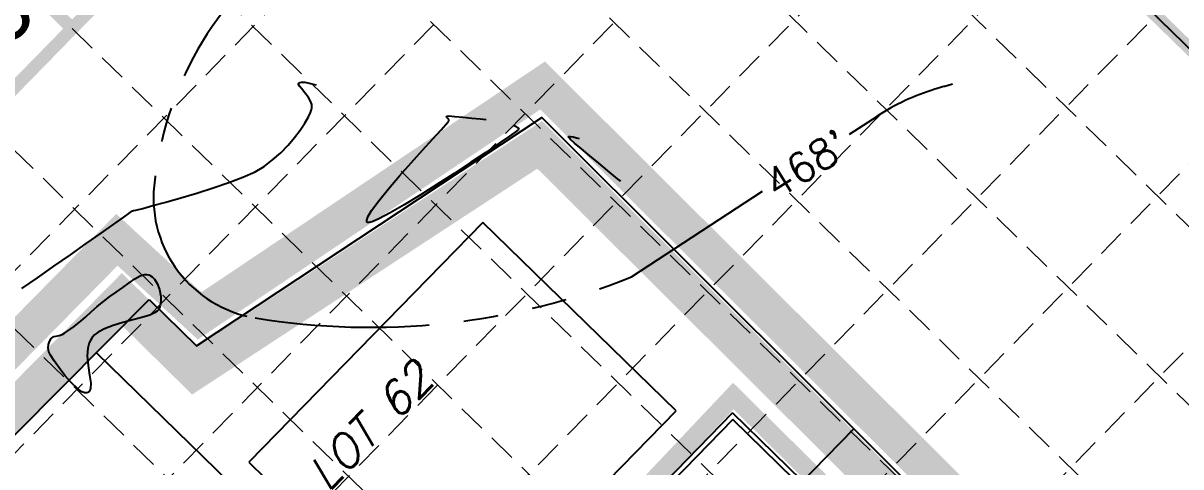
# Model space of a CAD drawing. Header units: feet. Extents: x -15 to 992, y 1644 to 2657.
# Drawn here: x 536.2 to 660.5, y 2530.5 to 2578.2 of the extents above; entities that cross this region are included whole.
import ezdxf
from ezdxf.enums import TextEntityAlignment as Align

# ---------------------------------------------------------------- set-up
doc = ezdxf.new("R2010")
doc.units = ezdxf.units.FT
doc.header["$LTSCALE"] = 30
doc.header["$MEASUREMENT"] = 0
for name, pattern in [('HIDDEN', [0.375, 0.25, -0.125]), ('HIDDEN2', [0.1875, 0.125, -0.0625]), ('x500106ebs$0$PHANTOM', [2.5, 1.25, -0.25, 0.25, -0.25, 0.25, -0.25]), ('x500106ebs$0$PHANTOM2', [1.25, 0.625, -0.125, 0.125, -0.125, 0.125, -0.125])]:
    doc.linetypes.add(name, pattern=pattern)
for name, color, linetype in [('BASE', 7, 'Continuous'), ('CONTOURS', 35, 'x500106ebs$0$PHANTOM2'), ('EROSION BLANKET', 84, 'Continuous'), ('GRID', 254, 'HIDDEN'), ('LIMITS OF DISTURBANCE', 1, 'Continuous'), ('SILT FENCE', 200, 'Continuous'), ('x500106ebs$0$3-LOT-LINES', 251, 'x500106ebs$0$PHANTOM2'), ('x500106ebs$0$BND-LINES', 251, 'x500106ebs$0$PHANTOM'), ('x500106pbs$0$3-BLDG', 16, 'HIDDEN2'), ('x500106pbs$0$3-CURB-BACK', 16, 'HIDDEN2'), ('x500106pbs$0$3-CURB-FACE', 16, 'HIDDEN2'), ('x500106pbs$0$3-ESMT-SHARED', 16, 'HIDDEN2'), ('x500106pbs$0$3-TEXT-LOT-30', 16, 'HIDDEN2')]:
    doc.layers.add(name, color=color, linetype=linetype)
doc.styles.get("Standard").update_dxf_attribs({"font": 'ARIAL.TTF'})
doc.styles.add('x500106eto$0$L60', font='simplex', dxfattribs={"height": 1.8})
doc.styles.add('x500106pbs$0$SLANT 80', font='simplex', dxfattribs={"oblique": 15, "height": 2.4})

msp = doc.modelspace()

# ---------------------------------------------------------------- linework, layer by layer
at = {"layer": 'BASE', "color": 9}
msp.add_line((598.95, 2636.48), (971.86, 2272.37), dxfattribs=at)
at = {"layer": 'BASE', "const_width": 1.37}
msp.add_lwpolyline([(377.77, 1663.91), (971.91, 2272.38), (598.96, 2636.5), (4.95, 2028.16)], close=True, dxfattribs=at)
msp.add_lwpolyline([(541.46, 2577.6), (531.64, 2587.18)], dxfattribs=at)
at = {"layer": 'CONTOURS', "lineweight": -3}
for p, q in [((565.81, 2571.76, 470), (565.9, 2571.81, 470)), ((565.9, 2571.81, 470), (566.09, 2571.85, 470)), ((566.09, 2571.85, 470), (566.42, 2571.82, 470)), ((566.42, 2571.82, 470), (566.89, 2571.73, 470)), ((565.76, 2571.68, 470), (565.78, 2571.72, 470)), ((565.77, 2571.59, 470), (565.76, 2571.68, 470)), ((565.85, 2571.42, 470), (565.77, 2571.59, 470)), ((565.78, 2571.72, 470), (565.81, 2571.76, 470)), ((566.07, 2571.14, 470), (565.85, 2571.42, 470)), ((566.44, 2570.7, 470), (566.07, 2571.14, 470)), ((566.82, 2570.2, 470), (566.44, 2570.7, 470)), ((566.89, 2571.73, 470), (567.34, 2571.63, 470)), ((567.34, 2571.63, 470), (567.67, 2571.56, 470)), ((567.06, 2569.78, 470), (566.82, 2570.2, 470)), ((567.17, 2569.45, 470), (567.06, 2569.78, 470)), ((567.2, 2569.23, 470), (567.17, 2569.45, 470)), ((566.45, 2567.44, 470), (566.84, 2568.11, 470)), ((566.84, 2568.11, 470), (567.05, 2568.58, 470)), ((567.05, 2568.58, 470), (567.15, 2568.88, 470)), ((567.15, 2568.88, 470), (567.18, 2569.05, 470)), ((567.18, 2569.05, 470), (567.19, 2569.13, 470)), ((567.19, 2569.13, 470), (567.2, 2569.23, 470)), ((581.64, 2568.18, 469), (581.91, 2568.2, 469)), ((581.68, 2568.05, 469), (581.64, 2568.18, 469)), ((581.91, 2568.2, 469), (582.56, 2568.15, 469)), ((582.56, 2568.15, 469), (583.44, 2568.07, 469)), ((583.44, 2568.07, 469), (584.39, 2567.98, 469)), ((565.95, 2566.68, 470), (566.45, 2567.44, 470)), ((581.08, 2566.71, 469), (581.6, 2567.28, 469)), ((581.6, 2567.28, 469), (581.83, 2567.56, 469)), ((581.81, 2567.91, 469), (581.68, 2568.05, 469)), ((581.89, 2567.8, 469), (581.81, 2567.91, 469)), ((581.83, 2567.56, 469), (581.91, 2567.65, 469)), ((581.92, 2567.72, 469), (581.89, 2567.8, 469)), ((581.91, 2567.65, 469), (581.92, 2567.67, 469)), ((581.92, 2567.67, 469), (581.92, 2567.72, 469)), ((584.39, 2567.98, 469), (585.26, 2567.89, 469)), ((585.26, 2567.89, 469), (585.9, 2567.83, 469)), ((588.84, 2567.22, 469), (588.85, 2567.22, 469)), ((588.85, 2567.22, 469), (588.89, 2567.19, 469)), ((588.89, 2567.19, 469), (588.92, 2567.17, 469)), ((588.92, 2567.17, 469), (589.06, 2567.1, 469)), ((589.06, 2567.1, 469), (589.3, 2566.95, 469)), ((589.3, 2566.95, 469), (589.43, 2566.78, 469)), ((564.64, 2565.06, 470), (565.34, 2565.88, 470)), ((565.34, 2565.88, 470), (565.95, 2566.68, 470)), ((579.08, 2564.52, 469), (580.18, 2565.73, 469)), ((580.18, 2565.73, 469), (581.08, 2566.71, 469)), ((588.43, 2566.04, 469), (587.31, 2565.26, 469)), ((589.16, 2566.57, 469), (588.43, 2566.04, 469)), ((589.43, 2566.78, 469), (589.16, 2566.57, 469)), ((594.73, 2565.96, 469), (594.75, 2565.99, 469)), ((594.73, 2565.94, 469), (594.73, 2565.96, 469)), ((594.78, 2565.87, 469), (594.73, 2565.94, 469)), ((594.75, 2565.99, 469), (594.81, 2566.01, 469)), ((594.97, 2565.68, 469), (594.78, 2565.87, 469)), ((594.81, 2566.01, 469), (594.97, 2566.01, 469)), ((594.97, 2566.01, 469), (595.25, 2565.95, 469)), ((595.4, 2565.29, 469), (594.97, 2565.68, 469)), ((595.25, 2565.95, 469), (595.62, 2565.85, 469)), ((595.62, 2565.85, 469), (595.91, 2565.78, 469)), ((563.85, 2564.25, 470), (564.64, 2565.06, 470)), ((577.86, 2563.16, 469), (579.08, 2564.52, 469)), ((587.31, 2565.26, 469), (585.89, 2564.29, 469)), ((596.14, 2564.65, 469), (595.4, 2565.29, 469)), ((597.04, 2563.9, 469), (596.14, 2564.65, 469)), ((562.06, 2562.77, 470), (562.98, 2563.48, 470)), ((562.98, 2563.48, 470), (563.85, 2564.25, 470)), ((576.61, 2561.75, 469), (577.86, 2563.16, 469)), ((584.24, 2563.19, 469), (582.46, 2562.01, 469)), ((585.89, 2564.29, 469), (584.24, 2563.19, 469)), ((598.01, 2563.11, 469), (597.04, 2563.9, 469)), ((598.94, 2562.35, 469), (598.01, 2563.11, 469)), ((559.79, 2561.63, 470), (561.09, 2562.21, 470)), ((561.09, 2562.21, 470), (562.06, 2562.77, 470)), ((582.46, 2562.01, 469), (580.62, 2560.82, 469)), ((599.61, 2561.8, 469), (598.94, 2562.35, 469)), ((556.58, 2560.46, 470), (558.26, 2561.04, 470)), ((558.26, 2561.04, 470), (559.79, 2561.63, 470)), ((575.43, 2560.37, 469), (576.61, 2561.75, 469)), ((580.62, 2560.82, 469), (578.82, 2559.67, 469)), ((600.03, 2561.45, 469), (599.61, 2561.8, 469)), ((600.26, 2561.26, 469), (600.03, 2561.45, 469)), ((600.36, 2561.17, 469), (600.26, 2561.26, 469)), ((551.52, 2558.95, 470), (553.12, 2559.4, 470)), ((553.12, 2559.4, 470), (554.84, 2559.91, 470)), ((554.84, 2559.91, 470), (556.58, 2560.46, 470)), ((574.4, 2559.09, 469), (575.43, 2560.37, 469)), ((578.82, 2559.67, 469), (577.12, 2558.64, 469)), ((548.28, 2558.09, 470), (549.02, 2558.27, 470)), ((549.02, 2558.27, 470), (550.12, 2558.56, 470)), ((550.12, 2558.56, 470), (551.52, 2558.95, 470)), ((573.61, 2558.02, 469), (574.4, 2559.09, 469)), ((577.12, 2558.64, 469), (575.62, 2557.77, 469)), ((545.91, 2556.57, 470), (546.98, 2557.32, 470)), ((546.98, 2557.32, 470), (547.68, 2557.82, 470)), ((547.68, 2557.82, 470), (547.93, 2558, 470)), ((547.93, 2558, 470), (548.02, 2558.02, 470)), ((548.02, 2558.02, 470), (548.28, 2558.09, 470)), ((573.08, 2556.99, 469), (573.21, 2557.35, 469)), ((573.08, 2556.83, 469), (573.08, 2556.99, 469)), ((573.21, 2557.35, 469), (573.61, 2558.02, 469)), ((574.4, 2557.13, 469), (573.67, 2556.83, 469)), ((575.62, 2557.77, 469), (574.4, 2557.13, 469)), ((544.54, 2555.6, 470), (545.91, 2556.57, 470)), ((573.11, 2556.78, 469), (573.08, 2556.83, 469)), ((573.16, 2556.75, 469), (573.11, 2556.78, 469)), ((573.31, 2556.73, 469), (573.16, 2556.75, 469)), ((573.67, 2556.83, 469), (573.31, 2556.73, 469)), ((541.25, 2553.28, 470), (542.96, 2554.49, 470)), ((542.96, 2554.49, 470), (544.54, 2555.6, 470)), ((539.47, 2552.04, 470), (541.25, 2553.28, 470)), ((537.71, 2550.81, 470), (539.47, 2552.04, 470)), ((536.05, 2549.65, 470), (537.71, 2550.81, 470)), ((547.55, 2550.27, 469), (548.17, 2550.7, 469)), ((548.17, 2550.7, 469), (548.74, 2551.02, 469)), ((548.74, 2551.02, 469), (549.17, 2551.15, 469)), ((549.17, 2551.15, 469), (549.48, 2551.16, 469)), ((549.48, 2551.16, 469), (549.68, 2551.12, 469)), ((549.68, 2551.12, 469), (549.77, 2551.08, 469)), ((549.77, 2551.08, 469), (549.87, 2551.03, 469)), ((549.87, 2551.03, 469), (550.05, 2550.9, 469)), ((550.05, 2550.9, 469), (550.3, 2550.64, 469)), ((546.16, 2549.27, 469), (546.88, 2549.77, 469)), ((546.88, 2549.77, 469), (547.55, 2550.27, 469)), ((550.3, 2550.64, 469), (550.58, 2550.2, 469)), ((550.58, 2550.2, 469), (550.83, 2549.53, 469)), ((550.83, 2549.53, 469), (550.96, 2548.8, 469)), ((544.14, 2547.7, 469), (544.82, 2548.27, 469)), ((544.82, 2548.27, 469), (545.5, 2548.8, 469)), ((545.5, 2548.8, 469), (546.16, 2549.27, 469)), ((550.96, 2548.22, 469), (550.89, 2547.81, 469)), ((550.96, 2548.8, 469), (550.96, 2548.22, 469)), ((542.91, 2546.62, 469), (543.5, 2547.14, 469)), ((543.5, 2547.14, 469), (544.14, 2547.7, 469)), ((550.3, 2547.03, 469), (549.77, 2546.8, 469)), ((550.58, 2547.23, 469), (550.3, 2547.03, 469)), ((550.71, 2547.37, 469), (550.58, 2547.23, 469)), ((550.76, 2547.44, 469), (550.71, 2547.37, 469)), ((550.81, 2547.56, 469), (550.76, 2547.44, 469)), ((550.89, 2547.81, 469), (550.81, 2547.56, 469)), ((541.64, 2545.57, 469), (542.04, 2545.88, 469)), ((542.04, 2545.88, 469), (542.42, 2546.19, 469)), ((542.42, 2546.19, 469), (542.91, 2546.62, 469)), ((546.9, 2545.99, 469), (545.86, 2545.68, 469)), ((547.95, 2546.27, 469), (546.9, 2545.99, 469)), ((548.93, 2546.53, 469), (547.95, 2546.27, 469)), ((549.77, 2546.8, 469), (548.93, 2546.53, 469)), ((539.33, 2544.4, 469), (539.49, 2544.48, 469)), ((539.49, 2544.48, 469), (539.71, 2544.54, 469)), ((539.71, 2544.54, 469), (540.03, 2544.59, 469)), ((540.03, 2544.59, 469), (540.38, 2544.72, 469)), ((540.38, 2544.72, 469), (540.67, 2544.89, 469)), ((540.67, 2544.89, 469), (540.97, 2545.09, 469)), ((540.97, 2545.09, 469), (541.29, 2545.31, 469)), ((541.29, 2545.31, 469), (541.64, 2545.57, 469)), ((543.85, 2544.66, 469), (543.63, 2544.43, 469)), ((544.25, 2544.96, 469), (543.85, 2544.66, 469)), ((544.91, 2545.31, 469), (544.25, 2544.96, 469)), ((545.86, 2545.68, 469), (544.91, 2545.31, 469)), ((538.88, 2543.26, 469), (538.89, 2543.63, 469)), ((538.95, 2542.86, 469), (538.88, 2543.26, 469)), ((538.89, 2543.63, 469), (539, 2543.97, 469)), ((539, 2543.97, 469), (539.19, 2544.27, 469)), ((539.19, 2544.27, 469), (539.23, 2544.32, 469)), ((539.23, 2544.32, 469), (539.33, 2544.4, 469)), ((543.12, 2543.24, 469), (543.07, 2542.42, 469)), ((543.27, 2543.81, 469), (543.12, 2543.24, 469)), ((543.43, 2544.15, 469), (543.27, 2543.81, 469)), ((543.54, 2544.31, 469), (543.43, 2544.15, 469)), ((543.63, 2544.43, 469), (543.54, 2544.31, 469)), ((539.13, 2542.5, 469), (538.95, 2542.86, 469)), ((539.51, 2541.89, 469), (539.13, 2542.5, 469)), ((543.07, 2542.42, 469), (543.16, 2541.36, 469)), ((540.04, 2541.13, 469), (539.51, 2541.89, 469)), ((540.67, 2540.31, 469), (540.04, 2541.13, 469)), ((543.16, 2541.36, 469), (543.32, 2540.34, 469)), ((541.34, 2539.53, 469), (540.67, 2540.31, 469)), ((542, 2538.89, 469), (541.34, 2539.53, 469)), ((543.32, 2540.34, 469), (543.43, 2539.46, 469)), ((542.49, 2538.56, 469), (542, 2538.89, 469)), ((542.81, 2538.43, 469), (542.49, 2538.56, 469)), ((543, 2538.42, 469), (542.81, 2538.43, 469)), ((543.09, 2538.44, 469), (543, 2538.42, 469)), ((543.17, 2538.49, 469), (543.09, 2538.44, 469)), ((543.31, 2538.61, 469), (543.17, 2538.49, 469)), ((543.42, 2538.91, 469), (543.31, 2538.61, 469)), ((543.43, 2539.46, 469), (543.42, 2538.91, 469))]:
    msp.add_line(p, q, dxfattribs=at)
at = {"layer": 'CONTOURS'}
for p, q in [((624.95, 2566.23), (627.94, 2568.19)), ((601.54, 2550.89), (615.61, 2560.11))]:
    msp.add_line(p, q, dxfattribs=at)
for centre, radius, start, end in [((587.1, 2556.98), 37.04, 126.1774, 174.2479), ((640.92, 2548.36), 23.7, 106.6672, 123.2277), ((722.67, 2275.32), 308.72, 106.3014, 106.6672), ((563.24, 2559.38), 13.06, 174.2479, 260.6056), ((573.44, 2621.06), 75.58, 260.6056, 291.8211)]:
    msp.add_arc(centre, radius, start, end, dxfattribs=at)
at = {"layer": 'EROSION BLANKET', "linetype": 'Continuous', "const_width": 2}
msp.add_lwpolyline([(594.24, 2524.09), (595.62, 2522.71, 0.493359), (598.16, 2522.94), (612.46, 2538.09), (628.93, 2521.8), (622.64, 2515.44, 0.407906), (622.64, 2513.92), (624.31, 2512.39)], format="xyb", dxfattribs=at)
at = {"layer": 'GRID', "color": 252, "linetype": 'HIDDEN', "lineweight": 0, "ltscale": 0.4}
for p, q in [((15.07, 2018.79), (609.15, 2627.23)), ((589.19, 2626.81), (932.87, 2291.24)), ((24.88, 2009.21), (618.96, 2617.65)), ((579.61, 2617), (923.28, 2281.43)), ((34.69, 1999.63), (628.77, 2608.07)), ((570.2, 2607.04), (913.72, 2271.63)), ((44.12, 1989.72), (638.2, 2598.15)), ((560.62, 2597.23), (904.14, 2261.82)), ((53.94, 1980.13), (648.01, 2588.57)), ((551.04, 2587.41), (894.55, 2252.01)), ((63.75, 1970.55), (657.83, 2578.99)), ((541.46, 2577.6), (884.97, 2242.19)), ((73.56, 1960.97), (667.64, 2569.41)), ((531.87, 2567.79), (875.39, 2232.38)), ((83.38, 1951.39), (677.46, 2559.83)), ((522.29, 2557.97), (865.81, 2222.57))]:
    msp.add_line(p, q, dxfattribs=at)
at = {"layer": 'LIMITS OF DISTURBANCE', "linetype": 'HIDDEN', "ltscale": 3, "const_width": 4}
msp.add_lwpolyline([(99.88, 2101.04), (546.25, 2554.89), (555.13, 2546.71), (591.98, 2571.48), (859.16, 2305.03), (375.43, 1810.86), (93.6, 2088.41), (90.24, 2091.35)], close=True, dxfattribs=at)
at = {"layer": 'SILT FENCE', "linetype": 'Continuous', "const_width": 4}
msp.add_lwpolyline([(836.87, 2320.69), (591.67, 2565.1), (554.58, 2540.81), (546.8, 2548.48), (96.56, 2091.61)], dxfattribs=at)
at = {"layer": 'x500106ebs$0$3-LOT-LINES', "color": 7, "linetype": 'Continuous'}
for points in [[(544.06, 2542.75), (589.81, 2498.1)], [(515.44, 2421.88), (625.41, 2534.58)]]:
    msp.add_lwpolyline(points, dxfattribs=at)
at = {"layer": 'x500106ebs$0$BND-LINES', "color": 7, "linetype": 'Continuous'}
for points in [[(549.72, 2548.46), (554.79, 2543.48), (591.89, 2568.02), (715.69, 2444.45)], [(313.09, 2309.15), (384.15, 2381.54), (549.72, 2548.47)]]:
    msp.add_lwpolyline(points, dxfattribs=at)
at = {"layer": 'x500106pbs$0$3-BLDG', "color": 7, "linetype": 'Continuous'}
for p, q in [((585.56, 2556.75), (560.42, 2530.98)), ((606.32, 2536.49), (585.56, 2556.75)), ((581.17, 2510.73), (606.32, 2536.49)), ((560.42, 2530.98), (581.17, 2510.73))]:
    msp.add_line(p, q, dxfattribs=at)
at = {"layer": 'x500106pbs$0$3-CURB-BACK', "color": 7, "linetype": 'Continuous'}
for p in [(598.13, 2521.66), (627.42, 2521.61)]:
    msp.add_line(p, (612.39, 2536.27), dxfattribs=at)
at = {"layer": 'x500106pbs$0$3-CURB-FACE', "color": 7, "linetype": 'Continuous'}
for p, q in [((598.49, 2521.31), (612.4, 2535.56)), ((612.4, 2535.56), (626.71, 2521.6))]:
    msp.add_line(p, q, dxfattribs=at)
at = {"layer": 'x500106pbs$0$3-ESMT-SHARED', "color": 7, "linetype": 'Continuous'}
for p, q in [((612.4, 2535.56), (526.09, 2447.11)), ((626.71, 2521.6), (612.4, 2535.56))]:
    msp.add_line(p, q, dxfattribs=at)

# ---------------------------------------------------------------- texts
at = {"layer": 'BASE'}
msp.add_text('56', height=6.858, rotation=45.6842, dxfattribs=at).set_placement((531.76, 2577.49), align=Align.MIDDLE_CENTER)
at = {"layer": 'CONTOURS', "style": 'x500106eto$0$L60'}
msp.add_text("468'", height=3.2, rotation=32.0531, dxfattribs=at).set_placement((617.13, 2559.13, 468))
at = {"layer": 'x500106pbs$0$3-TEXT-LOT-30', "color": 7, "style": 'x500106pbs$0$SLANT 80', "oblique": 15}
msp.add_text('LOT 62', height=3.5, rotation=45.7017, dxfattribs=at).set_placement((574.68, 2533.65), align=Align.CENTER)

doc.saveas('drawing.dxf')
